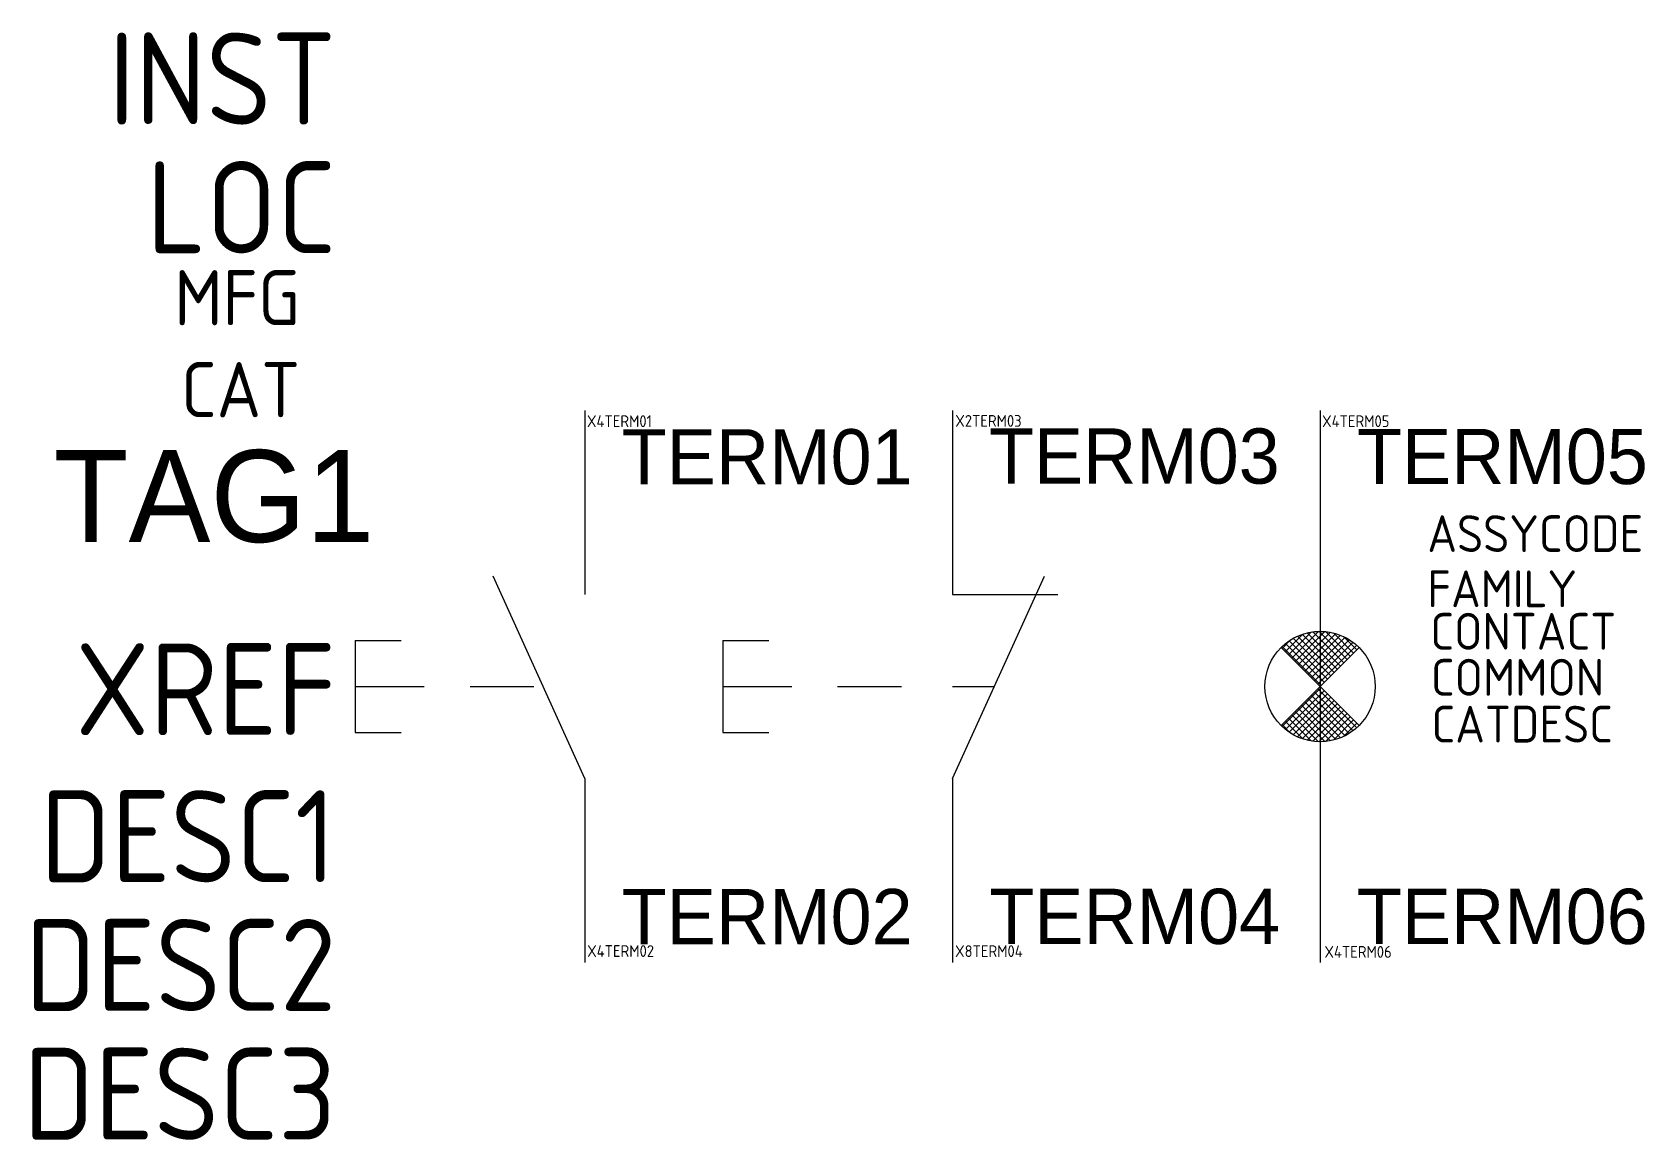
# Model space of a CAD drawing. Extents: x -25 to 18.8, y -12.3 to 17.8.
import ezdxf
from ezdxf.enums import TextEntityAlignment as Align

# ---------------------------------------------------------------- set-up
doc = ezdxf.new("R2010")
doc.units = 0
doc.header["$MEASUREMENT"] = 0
doc.styles.add('WD_IEC', font='isocp2.shx', dxfattribs={"width": 0.9, "height": 4})
pattern_1 = [(0, (-2.5, 3e-07), (0, 5), [24, -3, 0.5, -3])]
pattern_2 = [(45, (-2.5, 3e-07), (-0.0883883, 0.0883883), []), (135, (-2.5, 3e-07), (-0.0883883, -0.0883883), [])]

msp = doc.modelspace()

# ---------------------------------------------------------------- hatches: boundary and pattern name
h = msp.add_hatch()
h.set_pattern_fill('ACAD_ISO04W100', color=256)
h.set_pattern_definition(pattern_1)
h.paths.add_polyline_path([(11.061, 1.061, 0.4142), (8.939, 1.061), (10, 0)])
h = msp.add_hatch()
h.set_pattern_fill('ACAD_ISO04W100', color=256)
h.set_pattern_definition(pattern_1)
h.paths.add_polyline_path([(8.939, 1.061), (10, 0), (11.061, 1.061, 0.4142)])
h = msp.add_hatch()
h.set_pattern_fill('ANSI37', color=256)
h.set_pattern_definition(pattern_2)
h.paths.add_polyline_path([(11.061, 1.061, 0.4142), (8.939, 1.061), (10, 0)])
h = msp.add_hatch()
h.set_pattern_fill('ANSI37', color=256)
h.set_pattern_definition(pattern_2)
h.paths.add_polyline_path([(10, 0), (11.061, 1.061, 0.4142), (8.939, 1.061)])
h.paths.add_polyline_path([(11.061, -1.061), (10, 0), (8.939, -1.061, 0.414184)])
h = msp.add_hatch()
h.set_pattern_fill('ANSI37', color=256)
h.set_pattern_definition(pattern_2)
h.paths.add_polyline_path([(8.939, -1.061, 0.414184), (11.061, -1.061), (10, 0)])

# ---------------------------------------------------------------- linework, layer by layer
for p, q in [((-10, 7.5), (-10, 2.5)), ((0, 7.5), (0, 2.5)), ((10, 7.5), (10, -7.5)), ((-10, -2.5), (-12.5, 3)), ((0, -2.5), (2.5, 3)), ((0, 2.5), (2.868, 2.5)), ((-16.25, 1.25), (-16.25, -1.25)), ((-16.25, 1.25), (-15, 1.25)), ((-6.25, 1.25), (-6.25, -1.25)), ((-6.25, 1.25), (-5, 1.25)), ((8.884, 1.006), (8.884, 1.006)), ((11.06, 1.06), (8.939, -1.061)), ((8.94, 1.06), (11.06, -1.06)), ((9, 1), (9, 1)), ((-6.25, 0), (-4.375, 0)), ((-3.125, 0), (-1.389, 0)), ((0, 0), (1.111, 0)), ((-16.25, 0), (-14.375, 0)), ((-13.125, 0), (-11.389, 0)), ((-16.25, -1.25), (-15, -1.25)), ((-6.25, -1.25), (-5, -1.25)), ((-10, -2.5), (-10, -7.5)), ((0, -2.5), (0, -7.5))]:
    msp.add_line(p, q)
msp.add_circle((10, 0), 1.5)

# ---------------------------------------------------------------- texts
at = {"style": 'WD_IEC', "flags": 1}
for tag, text, height, p in [('INST', '', 2.5, (-16.766, 15.278)), ('LOC', '', 2.5, (-16.766, 11.778)), ('MFG', 'ACKO', 1.5, (-17.749, 9.821)), ('CAT', 'XB2-BW8365', 1.5, (-17.749, 7.321)), ('DESC1', '', 2.5, (-16.766, -5.322)), ('DESC2', '', 2.5, (-16.766, -8.822)), ('DESC3', '', 2.5, (-16.766, -12.322))]:
    msp.add_attdef(tag, text=text, height=height, dxfattribs=at).set_placement(p, align=Align.RIGHT)
for tag, p, s, height in [('X4TERM01', (-9.946, 7.053), '', 0.32), ('X2TERM03', (0.075, 7.061), '', 0.32), ('X4TERM05', (10.055, 7.053), '', 0.32), ('ASSYCODE', (12.918, 3.657), '', 1), ('FAMILY', (12.918, 2.157), 'PB_ACKO', 1), ('CONTACT', (13, 1), 'NO', 1), ('COMMON', (13.015, -0.25), '02', 1), ('CATDESC', (13.032, -1.523), '', 1), ('X4TERM02', (-9.94, -7.352), '', 0.32), ('X8TERM04', (0.069, -7.355), '', 0.32), ('X4TERM06', (10.118, -7.375), '', 0.32)]:
    msp.add_attdef(tag, p, s, height=height, dxfattribs=at)
for tag, p, s in [('TERM03', (0.989, 5.516), '21'), ('TERM05', (11.004, 5.504), 'X2'), ('TERM01', (-9, 5.495), '23'), ('TERM02', (-9, -7.005), '24'), ('TERM04', (0.999, -6.999), '22'), ('TERM06', (11, -7), 'X1')]:
    msp.add_attdef(tag, p, s, height=1.5)
msp.add_attdef('TAG1', text='S', height=2.5).set_placement((-15.729, 3.927), align=Align.RIGHT)
at = {"lineweight": 15, "style": 'WD_IEC', "flags": 1}
msp.add_attdef('XREF', text='', height=2.5, dxfattribs=at).set_placement((-16.766, -1.322), align=Align.RIGHT)

doc.saveas('drawing.dxf')
